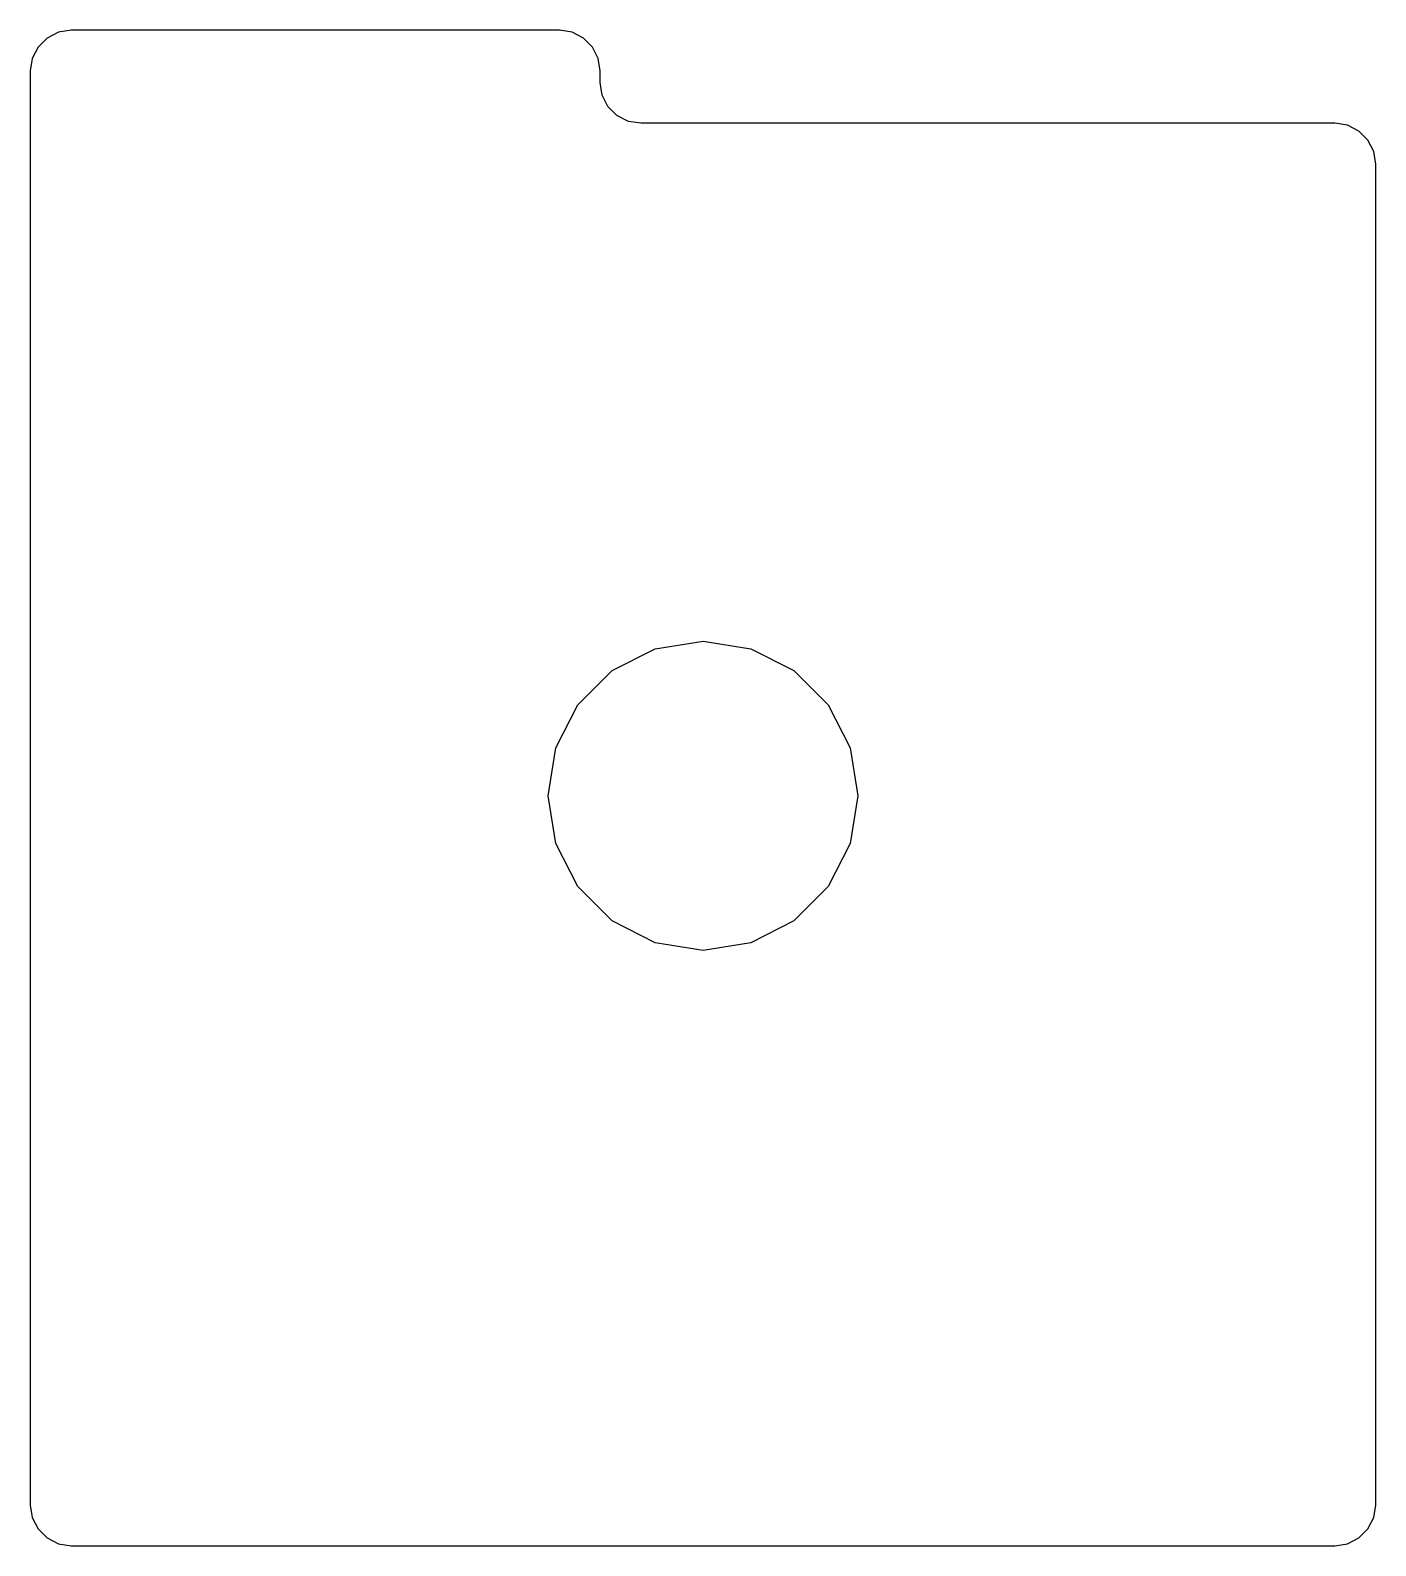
# Model space of a CAD drawing. Header units: metres. Extents: x 60.7 to 93.7, y 25.4 to 62.7.
import ezdxf

# ---------------------------------------------------------------- set-up
doc = ezdxf.new("R2010")
doc.units = ezdxf.units.M

msp = doc.modelspace()

# ---------------------------------------------------------------- linework, layer by layer
for p, q in [((61.366, 62.6245), (61.0872, 62.4825)), ((61.675, 62.6735), (61.366, 62.6245)), ((73.675, 62.6735), (61.675, 62.6735)), ((73.984, 62.6245), (73.675, 62.6735)), ((74.2628, 62.4825), (73.984, 62.6245)), ((60.866, 62.2613), (60.7239, 61.9825)), ((61.0872, 62.4825), (60.866, 62.2613)), ((74.484, 62.2613), (74.2628, 62.4825)), ((74.6261, 61.9825), (74.484, 62.2613)), ((60.7239, 61.9825), (60.675, 61.6735)), ((74.675, 61.6735), (74.6261, 61.9825)), ((60.675, 61.6735), (60.675, 26.4325)), ((74.675, 61.3875), (74.675, 61.6735)), ((74.724, 61.0785), (74.675, 61.3875)), ((74.866, 60.7997), (74.724, 61.0785)), ((75.0872, 60.5785), (74.866, 60.7997)), ((75.366, 60.4364), (75.0872, 60.5785)), ((75.675, 60.3875), (75.366, 60.4364)), ((92.725, 60.3875), (75.675, 60.3875)), ((93.034, 60.3385), (92.725, 60.3875)), ((93.3128, 60.1965), (93.034, 60.3385)), ((93.534, 59.9753), (93.3128, 60.1965)), ((93.6761, 59.6965), (93.534, 59.9753)), ((93.725, 59.3875), (93.6761, 59.6965)), ((93.725, 26.4325), (93.725, 59.3875)), ((74.9664, 46.9368), (76.0257, 47.4765)), ((76.0257, 47.4765), (77.2, 47.6625)), ((77.2, 47.6625), (78.3743, 47.4765)), ((78.3743, 47.4765), (79.4336, 46.9368)), ((74.1257, 46.0961), (74.9664, 46.9368)), ((79.4336, 46.9368), (80.2743, 46.0961)), ((73.586, 45.0368), (74.1257, 46.0961)), ((80.2743, 46.0961), (80.814, 45.0368)), ((73.4, 43.8625), (73.586, 45.0368)), ((80.814, 45.0368), (81, 43.8625)), ((73.586, 42.6882), (73.4, 43.8625)), ((81, 43.8625), (80.814, 42.6882)), ((74.1257, 41.6289), (73.586, 42.6882)), ((80.814, 42.6882), (80.2743, 41.6289)), ((74.9664, 40.7882), (74.1257, 41.6289)), ((80.2743, 41.6289), (79.4336, 40.7882)), ((76.0257, 40.2485), (74.9664, 40.7882)), ((79.4336, 40.7882), (78.3743, 40.2485)), ((77.2, 40.0625), (76.0257, 40.2485)), ((78.3743, 40.2485), (77.2, 40.0625)), ((60.675, 26.4325), (60.7239, 26.1235)), ((60.7239, 26.1235), (60.866, 25.8447)), ((93.534, 25.8447), (93.6761, 26.1235)), ((93.6761, 26.1235), (93.725, 26.4325)), ((60.866, 25.8447), (61.0872, 25.6235)), ((93.3128, 25.6235), (93.534, 25.8447)), ((61.0872, 25.6235), (61.366, 25.4814)), ((61.366, 25.4814), (61.675, 25.4325)), ((61.675, 25.4325), (92.725, 25.4325)), ((92.725, 25.4325), (93.034, 25.4814)), ((93.034, 25.4814), (93.3128, 25.6235))]:
    msp.add_line(p, q)

doc.saveas('drawing.dxf')
